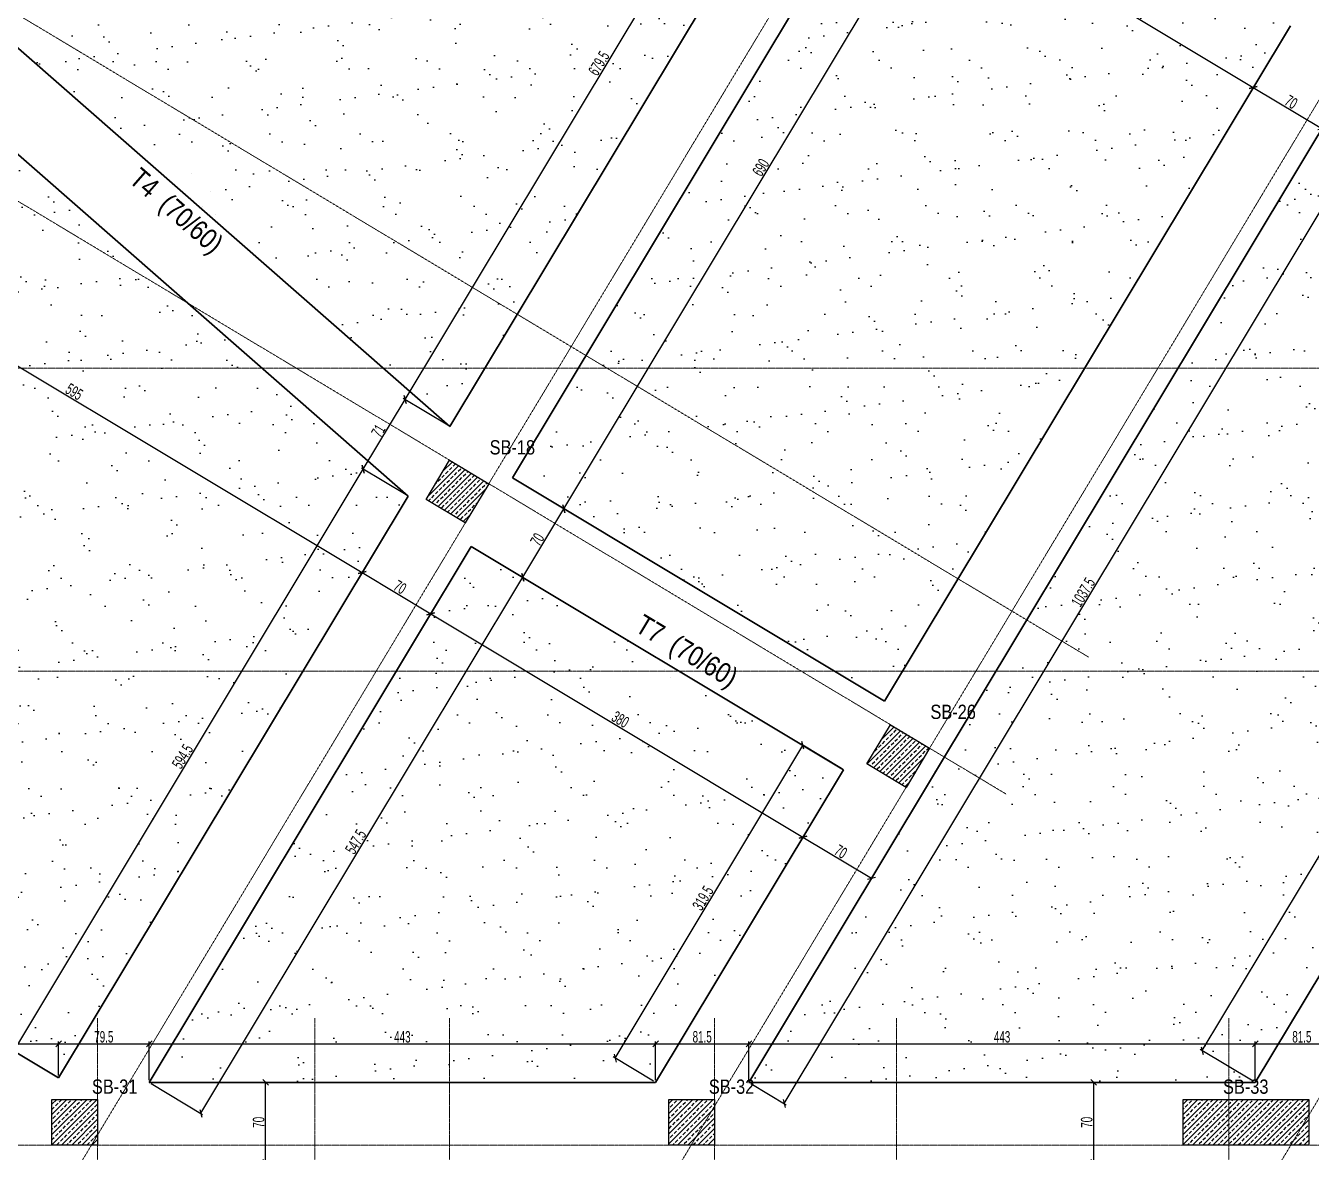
# Model space of a CAD drawing. Header units: millimetres. Extents: x -267 to 94375, y 6431 to 10838.
# Drawn here: x 4719 to 5844, y 7631 to 8617 of the extents above; entities that cross this region are included whole.
import ezdxf

# ---------------------------------------------------------------- set-up
doc = ezdxf.new("R2010")
doc.units = ezdxf.units.MM
doc.header["$LTSCALE"] = 0.0001
doc.linetypes.add('DASHED', pattern=[19.05, 12.7, -6.35])
for name, color, linetype, lineweight in [('AKS CIZGISI (BEYKENT)', 252, 'DASHED', 20), ('AKS OLCU (BEYKENT)', 200, 'Continuous', 20), ('KOLON (BEYKENT)', 3, 'Continuous', 30), ('KOLON ISMI (BEYKENT)', 91, 'Continuous', 20), ('OLCU (BEYKENT)', 14, 'Continuous', 20), ('TARAMA (BEYKENT)', 252, 'Continuous', 25), ('TEMEL (BEYKENT)', 2, 'Continuous', 35), ('TEMEL ISMI (BEYKENT)', 40, 'Continuous', 20)]:
    doc.layers.add(name, color=color, linetype=linetype, lineweight=lineweight)
doc.styles.add('DSMOLC-50', font='bahnschrift light condensed', dxfattribs={"width": 0.75, "height": 10})
doc.styles.add('YAZI (BEYKENT)', font='')
doc.styles.get('YAZI (BEYKENT)').set_extended_font_data('Bahnschrift Light Condensed')
doc.dimstyles.new('DSMOLC-50', dxfattribs={"dimtxt": 10, "dimasz": 5, "dimexe": 2, "dimexo": 2, "dimgap": 1, "dimtad": 1, "dimdec": 1, "dimrnd": 0.5, "dimzin": 12, "dimdsep": 46, "dimtxsty": 'DSMOLC-50', "dimblk": 'OBLIQUE', "dimblk1": 'OBLIQUE', "dimblk2": 'OBLIQUE', "dimcen": 0, "dimclrt": 7, "dimadec": 0, "dimazin": 0, "dimtfac": 1, "dimtdec": 4, "dimtix": 1, "dimtmove": 2, "dimatfit": 3, "dimfxl": 1, "dimtzin": 0, "dimarcsym": 0})
pattern_1 = [(45, (404.937, 6438.231), (-4.4194174, 4.4194174), []), (45, (409.3565, 6438.231), (-4.4194174, 4.4194174), [3.125, -1.5625])]
pattern_2 = [(37.5, (-1463.6, 5137.655), (-1.60003, 48.94132), [0, -38.608, 0, -43.18, 0, -41.275]), (7.5, (-1463.6, 5137.655), (44.95233, 71.6825), [0, -20.828, 0, -34.798, 0, -13.335]), (327.5, (-1494.84, 5137.655), (79.09924, 0.14372), [0, -12.7, 0, -45.72, 0, -59.69]), (317.5, (-1494.84, 5137.655), (76.35565, 22.29293), [0, -6.35, 0, -29.972, 0, -34.29])]

# ---------------------------------------------------------------- blocks, each defined once
blk = doc.blocks.new('_Oblique')
at = {"color": 0, "linetype": 'ByBlock', "lineweight": -2}
blk.add_line((-0.5, -0.5), (0.5, 0.5), dxfattribs=at)
blk = doc.blocks.new('*D52')
at = {"layer": 'AKS OLCU (BEYKENT)', "color": 0, "lineweight": -2, "transparency": 16777216}
for p, q in [((5372.4, 10028.4), (5374.4, 10031.8)), ((5373.4, 10030.1), (7991.3, 8458.3)), ((7990.3, 8456.6), (7992.4, 8460))]:
    blk.add_line(p, q, dxfattribs=at)
at = {"layer": 'DEFPOINTS', "color": 0, "lineweight": -3, "transparency": 16777216}
for p in [(5371.4, 10026.7), (7989.3, 8454.9), (7991.3, 8458.3)]:
    blk.add_point(p, dxfattribs=at)
at = {"layer": 'AKS OLCU (BEYKENT)', "color": 0, "lineweight": -2, "transparency": 16777216, "xscale": 5, "yscale": 5, "zscale": 5}
for p, rotation in [((5373.4, 10030.1), 149.0195588067909), ((7991.3, 8458.3), 329.0195588067908)]:
    blk.add_blockref('_Oblique', p, dxfattribs=dict(at, rotation=rotation))
at = {"layer": 'AKS OLCU (BEYKENT)', "color": 7, "transparency": 16777216, "insert": (6685.5, 9249.5), "char_height": 10, "attachment_point": 5, "rotation": 329.0196, "style": 'DSMOLC-50'}
blk.add_mtext('3053.5', dxfattribs=at)
blk = doc.blocks.new('*D96')
at = {"layer": 'AKS OLCU (BEYKENT)', "color": 0, "lineweight": -2, "transparency": 16777216}
for p, q in [((4033, 8083.9), (5162.8, 9965.7)), ((5164.5, 9964.7), (5161.1, 9966.7)), ((4034.7, 8082.8), (4031.3, 8084.9))]:
    blk.add_line(p, q, dxfattribs=at)
at = {"layer": 'DEFPOINTS', "color": 0, "lineweight": -3, "transparency": 16777216}
for p in [(5162.8, 9965.7), (5166.2, 9963.6), (4036.4, 8081.8)]:
    blk.add_point(p, dxfattribs=at)
at = {"layer": 'AKS OLCU (BEYKENT)', "color": 0, "lineweight": -2, "transparency": 16777216, "xscale": 5, "yscale": 5, "zscale": 5}
for p, rotation in [((5162.8, 9965.7), 59.02005445011145), ((4033, 8083.9), 239.0200544501114)]:
    blk.add_blockref('_Oblique', p, dxfattribs=dict(at, rotation=rotation))
at = {"layer": 'AKS OLCU (BEYKENT)', "color": 7, "transparency": 16777216, "insert": (4592.7, 9027.9), "char_height": 10, "attachment_point": 5, "rotation": 59.0201, "style": 'DSMOLC-50'}
blk.add_mtext('2195', dxfattribs=at)
blk = doc.blocks.new('*D149')
at = {"layer": 'DEFPOINTS', "color": 0, "lineweight": -3, "transparency": 16777216}
for p in [(4747.5, 7725.5), (4618, 7691.8), (4747.5, 7695.7)]:
    blk.add_point(p, dxfattribs=at)
at = {"layer": 'OLCU (BEYKENT)', "color": 0, "lineweight": -2, "transparency": 16777216}
for p, q in [((4618, 7693.8), (4618, 7727.5)), ((4618, 7725.5), (4747.5, 7725.5)), ((4747.5, 7697.7), (4747.5, 7727.5))]:
    blk.add_line(p, q, dxfattribs=at)
at = {"layer": 'OLCU (BEYKENT)', "color": 0, "lineweight": -2, "transparency": 16777216, "xscale": 5, "yscale": 5, "zscale": 5, "rotation": 180}
blk.add_blockref('_Oblique', (4618, 7725.5), dxfattribs=at)
at = {"layer": 'OLCU (BEYKENT)', "color": 0, "lineweight": -2, "transparency": 16777216, "xscale": 5, "yscale": 5, "zscale": 5}
blk.add_blockref('_Oblique', (4747.5, 7725.5), dxfattribs=at)
at = {"layer": 'OLCU (BEYKENT)', "color": 7, "transparency": 16777216, "insert": (4682.7, 7731.6), "char_height": 10, "attachment_point": 5, "style": 'DSMOLC-50'}
blk.add_mtext('129.5', dxfattribs=at)
blk = doc.blocks.new('*D150')
at = {"layer": 'DEFPOINTS', "color": 0, "lineweight": -3, "transparency": 16777216}
for p in [(4826.8, 7725.5), (4747.5, 7695.7), (4826.8, 7691.8)]:
    blk.add_point(p, dxfattribs=at)
at = {"layer": 'OLCU (BEYKENT)', "color": 0, "lineweight": -2, "transparency": 16777216}
for p, q in [((4747.5, 7697.7), (4747.5, 7727.5)), ((4747.5, 7725.5), (4826.8, 7725.5)), ((4826.8, 7693.8), (4826.8, 7727.5))]:
    blk.add_line(p, q, dxfattribs=at)
at = {"layer": 'OLCU (BEYKENT)', "color": 0, "lineweight": -2, "transparency": 16777216, "xscale": 5, "yscale": 5, "zscale": 5, "rotation": 180}
blk.add_blockref('_Oblique', (4747.5, 7725.5), dxfattribs=at)
at = {"layer": 'OLCU (BEYKENT)', "color": 0, "lineweight": -2, "transparency": 16777216, "xscale": 5, "yscale": 5, "zscale": 5}
blk.add_blockref('_Oblique', (4826.8, 7725.5), dxfattribs=at)
at = {"layer": 'OLCU (BEYKENT)', "color": 7, "transparency": 16777216, "insert": (4787.1, 7731.6), "char_height": 10, "attachment_point": 5, "style": 'DSMOLC-50'}
blk.add_mtext('79.5', dxfattribs=at)
blk = doc.blocks.new('*D151')
at = {"layer": 'DEFPOINTS', "color": 0, "lineweight": -3, "transparency": 16777216}
for p in [(5270, 7725.5), (4826.8, 7691.8), (5270, 7691.8)]:
    blk.add_point(p, dxfattribs=at)
at = {"layer": 'OLCU (BEYKENT)', "color": 0, "lineweight": -2, "transparency": 16777216}
for p, q in [((4826.8, 7693.8), (4826.8, 7727.5)), ((4826.8, 7725.5), (5270, 7725.5)), ((5270, 7693.8), (5270, 7727.5))]:
    blk.add_line(p, q, dxfattribs=at)
at = {"layer": 'OLCU (BEYKENT)', "color": 0, "lineweight": -2, "transparency": 16777216, "xscale": 5, "yscale": 5, "zscale": 5, "rotation": 180}
blk.add_blockref('_Oblique', (4826.8, 7725.5), dxfattribs=at)
at = {"layer": 'OLCU (BEYKENT)', "color": 0, "lineweight": -2, "transparency": 16777216, "xscale": 5, "yscale": 5, "zscale": 5}
blk.add_blockref('_Oblique', (5270, 7725.5), dxfattribs=at)
at = {"layer": 'OLCU (BEYKENT)', "color": 7, "transparency": 16777216, "insert": (5048.4, 7731.6), "char_height": 10, "attachment_point": 5, "style": 'DSMOLC-50'}
blk.add_mtext('443', dxfattribs=at)
blk = doc.blocks.new('*D152')
at = {"layer": 'DEFPOINTS', "color": 0, "lineweight": -3, "transparency": 16777216}
for p in [(5351.7, 7725.5), (5270, 7691.8), (5351.7, 7691.8)]:
    blk.add_point(p, dxfattribs=at)
at = {"layer": 'OLCU (BEYKENT)', "color": 0, "lineweight": -2, "transparency": 16777216}
for p, q in [((5270, 7693.8), (5270, 7727.5)), ((5270, 7725.5), (5351.7, 7725.5)), ((5351.7, 7693.8), (5351.7, 7727.5))]:
    blk.add_line(p, q, dxfattribs=at)
at = {"layer": 'OLCU (BEYKENT)', "color": 0, "lineweight": -2, "transparency": 16777216, "xscale": 5, "yscale": 5, "zscale": 5, "rotation": 180}
blk.add_blockref('_Oblique', (5270, 7725.5), dxfattribs=at)
at = {"layer": 'OLCU (BEYKENT)', "color": 0, "lineweight": -2, "transparency": 16777216, "xscale": 5, "yscale": 5, "zscale": 5}
blk.add_blockref('_Oblique', (5351.7, 7725.5), dxfattribs=at)
at = {"layer": 'OLCU (BEYKENT)', "color": 7, "transparency": 16777216, "insert": (5310.8, 7731.6), "char_height": 10, "attachment_point": 5, "style": 'DSMOLC-50'}
blk.add_mtext('81.5', dxfattribs=at)
blk = doc.blocks.new('*D153')
at = {"layer": 'DEFPOINTS', "color": 0, "lineweight": -3, "transparency": 16777216}
for p in [(5794.9, 7725.5), (5351.7, 7691.8), (5794.9, 7691.8)]:
    blk.add_point(p, dxfattribs=at)
at = {"layer": 'OLCU (BEYKENT)', "color": 0, "lineweight": -2, "transparency": 16777216}
for p, q in [((5351.7, 7693.8), (5351.7, 7727.5)), ((5351.7, 7725.5), (5794.9, 7725.5)), ((5794.9, 7693.8), (5794.9, 7727.5))]:
    blk.add_line(p, q, dxfattribs=at)
at = {"layer": 'OLCU (BEYKENT)', "color": 0, "lineweight": -2, "transparency": 16777216, "xscale": 5, "yscale": 5, "zscale": 5, "rotation": 180}
blk.add_blockref('_Oblique', (5351.7, 7725.5), dxfattribs=at)
at = {"layer": 'OLCU (BEYKENT)', "color": 0, "lineweight": -2, "transparency": 16777216, "xscale": 5, "yscale": 5, "zscale": 5}
blk.add_blockref('_Oblique', (5794.9, 7725.5), dxfattribs=at)
at = {"layer": 'OLCU (BEYKENT)', "color": 7, "transparency": 16777216, "insert": (5573.3, 7731.6), "char_height": 10, "attachment_point": 5, "style": 'DSMOLC-50'}
blk.add_mtext('443', dxfattribs=at)
blk = doc.blocks.new('*D154')
at = {"layer": 'DEFPOINTS', "color": 0, "lineweight": -3, "transparency": 16777216}
for p in [(5876.5, 7725.5), (5794.9, 7691.8), (5876.5, 7691.8)]:
    blk.add_point(p, dxfattribs=at)
at = {"layer": 'OLCU (BEYKENT)', "color": 0, "lineweight": -2, "transparency": 16777216}
for p, q in [((5794.9, 7693.8), (5794.9, 7727.5)), ((5794.9, 7725.5), (5876.5, 7725.5)), ((5876.5, 7693.8), (5876.5, 7727.5))]:
    blk.add_line(p, q, dxfattribs=at)
at = {"layer": 'OLCU (BEYKENT)', "color": 0, "lineweight": -2, "transparency": 16777216, "xscale": 5, "yscale": 5, "zscale": 5, "rotation": 180}
blk.add_blockref('_Oblique', (5794.9, 7725.5), dxfattribs=at)
at = {"layer": 'OLCU (BEYKENT)', "color": 0, "lineweight": -2, "transparency": 16777216, "xscale": 5, "yscale": 5, "zscale": 5}
blk.add_blockref('_Oblique', (5876.5, 7725.5), dxfattribs=at)
at = {"layer": 'OLCU (BEYKENT)', "color": 7, "transparency": 16777216, "insert": (5835.7, 7731.6), "char_height": 10, "attachment_point": 5, "style": 'DSMOLC-50'}
blk.add_mtext('81.5', dxfattribs=at)
blk = doc.blocks.new('*D187')
at = {"layer": 'DEFPOINTS', "color": 0, "lineweight": -3, "transparency": 16777216}
for p in [(5143.5, 8140.3), (5153.8, 8134.1), (4826.8, 7691.8)]:
    blk.add_point(p, dxfattribs=at)
at = {"layer": 'OLCU (BEYKENT)', "color": 0, "lineweight": -2, "transparency": 16777216}
for p, q in [((5145.2, 8139.2), (5155.5, 8133.1)), ((4871.9, 7664.7), (5153.8, 8134.1)), ((4828.5, 7690.7), (4873.6, 7663.6))]:
    blk.add_line(p, q, dxfattribs=at)
at = {"layer": 'OLCU (BEYKENT)', "color": 0, "lineweight": -2, "transparency": 16777216, "xscale": 5, "yscale": 5, "zscale": 5}
for p, rotation in [((5153.8, 8134.1), 59.01958326811113), ((4871.9, 7664.7), 239.0195832681111)]:
    blk.add_blockref('_Oblique', p, dxfattribs=dict(at, rotation=rotation))
at = {"layer": 'OLCU (BEYKENT)', "color": 7, "transparency": 16777216, "insert": (5007.6, 7902.5), "char_height": 10, "attachment_point": 5, "rotation": 59.0196, "style": 'DSMOLC-50'}
blk.add_mtext('547.5', dxfattribs=at)
blk = doc.blocks.new('*D188')
at = {"layer": 'DEFPOINTS', "color": 0, "lineweight": -3, "transparency": 16777216}
for p in [(5179.5, 8200.3), (5189.8, 8194.1), (5143.5, 8140.3)]:
    blk.add_point(p, dxfattribs=at)
at = {"layer": 'OLCU (BEYKENT)', "color": 0, "lineweight": -2, "transparency": 16777216}
for p, q in [((5153.8, 8134.1), (5189.8, 8194.1)), ((5181.2, 8199.3), (5191.5, 8193.1)), ((5145.2, 8139.2), (5155.5, 8133.1))]:
    blk.add_line(p, q, dxfattribs=at)
at = {"layer": 'OLCU (BEYKENT)', "color": 0, "lineweight": -2, "transparency": 16777216, "xscale": 5, "yscale": 5, "zscale": 5}
for p, rotation in [((5189.8, 8194.1), 59.01958326811113), ((5153.8, 8134.1), 239.0195832681111)]:
    blk.add_blockref('_Oblique', p, dxfattribs=dict(at, rotation=rotation))
at = {"layer": 'OLCU (BEYKENT)', "color": 7, "transparency": 16777216, "insert": (5166.5, 8167.2), "char_height": 10, "attachment_point": 5, "rotation": 59.0196, "style": 'DSMOLC-50'}
blk.add_mtext('70', dxfattribs=at)
blk = doc.blocks.new('*D189')
at = {"layer": 'DEFPOINTS', "color": 0, "lineweight": -3, "transparency": 16777216}
for p in [(5534.7, 8791.9), (5545, 8785.7), (5179.5, 8200.3)]:
    blk.add_point(p, dxfattribs=at)
at = {"layer": 'OLCU (BEYKENT)', "color": 0, "lineweight": -2, "transparency": 16777216}
for p, q in [((5536.4, 8790.8), (5546.7, 8784.6)), ((5189.8, 8194.1), (5545, 8785.7)), ((5181.2, 8199.3), (5191.5, 8193.1))]:
    blk.add_line(p, q, dxfattribs=at)
at = {"layer": 'OLCU (BEYKENT)', "color": 0, "lineweight": -2, "transparency": 16777216, "xscale": 5, "yscale": 5, "zscale": 5}
for p, rotation in [((5545, 8785.7), 59.01958326811113), ((5189.8, 8194.1), 239.0195832681111)]:
    blk.add_blockref('_Oblique', p, dxfattribs=dict(at, rotation=rotation))
at = {"layer": 'OLCU (BEYKENT)', "color": 7, "transparency": 16777216, "insert": (5362.1, 8493), "char_height": 10, "attachment_point": 5, "rotation": 59.0196, "style": 'DSMOLC-50'}
blk.add_mtext('690', dxfattribs=at)
blk = doc.blocks.new('*D194')
at = {"layer": 'DEFPOINTS', "color": 0, "lineweight": -3, "transparency": 16777216}
for p in [(5014.2, 8228.8), (5053.4, 8205.3), (4698, 7725.4)]:
    blk.add_point(p, dxfattribs=at)
at = {"layer": 'OLCU (BEYKENT)', "color": 0, "lineweight": -2, "transparency": 16777216}
for p, q in [((4708.2, 7719.2), (5014.2, 8228.8)), ((5051.7, 8206.3), (5012.5, 8229.8)), ((4699.7, 7724.4), (4710, 7718.2))]:
    blk.add_line(p, q, dxfattribs=at)
at = {"layer": 'OLCU (BEYKENT)', "color": 0, "lineweight": -2, "transparency": 16777216, "xscale": 5, "yscale": 5, "zscale": 5}
for p, rotation in [((5014.2, 8228.8), 59.0200544501155), ((4708.2, 7719.2), 239.0200544501155)]:
    blk.add_blockref('_Oblique', p, dxfattribs=dict(at, rotation=rotation))
at = {"layer": 'OLCU (BEYKENT)', "color": 7, "transparency": 16777216, "insert": (4856, 7977.2), "char_height": 10, "attachment_point": 5, "rotation": 59.0201, "style": 'DSMOLC-50'}
blk.add_mtext('594.5', dxfattribs=at)
blk = doc.blocks.new('*D195')
at = {"layer": 'DEFPOINTS', "color": 0, "lineweight": -3, "transparency": 16777216}
for p in [(5050.8, 8289.8), (5090, 8266.2), (5053.4, 8205.3)]:
    blk.add_point(p, dxfattribs=at)
at = {"layer": 'OLCU (BEYKENT)', "color": 0, "lineweight": -2, "transparency": 16777216}
for p, q in [((5014.2, 8228.8), (5050.8, 8289.8)), ((5088.3, 8267.3), (5049.1, 8290.8)), ((5051.7, 8206.3), (5012.5, 8229.8))]:
    blk.add_line(p, q, dxfattribs=at)
at = {"layer": 'OLCU (BEYKENT)', "color": 0, "lineweight": -2, "transparency": 16777216, "xscale": 5, "yscale": 5, "zscale": 5}
for p, rotation in [((5050.8, 8289.8), 59.0200544501155), ((5014.2, 8228.8), 239.0200544501155)]:
    blk.add_blockref('_Oblique', p, dxfattribs=dict(at, rotation=rotation))
at = {"layer": 'OLCU (BEYKENT)', "color": 7, "transparency": 16777216, "insert": (5027.3, 8262.4), "char_height": 10, "attachment_point": 5, "rotation": 59.0201, "style": 'DSMOLC-50'}
blk.add_mtext('71', dxfattribs=at)
blk = doc.blocks.new('*D196')
at = {"layer": 'DEFPOINTS', "color": 0, "lineweight": -3, "transparency": 16777216}
for p in [(5390.3, 8878.5), (5400.6, 8872.4), (5090, 8266.2)]:
    blk.add_point(p, dxfattribs=at)
at = {"layer": 'OLCU (BEYKENT)', "color": 0, "lineweight": -2, "transparency": 16777216}
for p, q in [((5050.8, 8289.8), (5400.6, 8872.4)), ((5392, 8877.5), (5402.3, 8871.3)), ((5088.3, 8267.3), (5049.1, 8290.8))]:
    blk.add_line(p, q, dxfattribs=at)
at = {"layer": 'OLCU (BEYKENT)', "color": 0, "lineweight": -2, "transparency": 16777216, "xscale": 5, "yscale": 5, "zscale": 5}
for p, rotation in [((5400.6, 8872.4), 59.0200544501155), ((5050.8, 8289.8), 239.0200544501155)]:
    blk.add_blockref('_Oblique', p, dxfattribs=dict(at, rotation=rotation))
at = {"layer": 'OLCU (BEYKENT)', "color": 7, "transparency": 16777216, "insert": (5220.4, 8584.2), "char_height": 10, "attachment_point": 5, "rotation": 59.0201, "style": 'DSMOLC-50'}
blk.add_mtext('679.5', dxfattribs=at)
blk = doc.blocks.new('*D199')
at = {"layer": 'DEFPOINTS', "color": 0, "lineweight": -3, "transparency": 16777216}
for p in [(5906.3, 8568.8), (5916.6, 8562.6), (5351.7, 7691.8)]:
    blk.add_point(p, dxfattribs=at)
at = {"layer": 'OLCU (BEYKENT)', "color": 0, "lineweight": -2, "transparency": 16777216}
for p, q in [((5908, 8567.7), (5918.3, 8561.5)), ((5382.6, 7673.2), (5916.6, 8562.6)), ((5353.4, 7690.7), (5384.3, 7672.2))]:
    blk.add_line(p, q, dxfattribs=at)
at = {"layer": 'OLCU (BEYKENT)', "color": 0, "lineweight": -2, "transparency": 16777216, "xscale": 5, "yscale": 5, "zscale": 5}
for p, rotation in [((5916.6, 8562.6), 59.01958326811113), ((5382.6, 7673.2), 239.0195832681111)]:
    blk.add_blockref('_Oblique', p, dxfattribs=dict(at, rotation=rotation))
at = {"layer": 'OLCU (BEYKENT)', "color": 7, "transparency": 16777216, "insert": (5644.3, 8121), "char_height": 10, "attachment_point": 5, "rotation": 59.0196, "style": 'DSMOLC-50'}
blk.add_mtext('1037.5', dxfattribs=at)
blk = doc.blocks.new('*D203')
at = {"layer": 'DEFPOINTS', "color": 0, "lineweight": -3, "transparency": 16777216}
for p in [(6154.7, 8419.6), (6165, 8413.4), (5794.9, 7691.8)]:
    blk.add_point(p, dxfattribs=at)
at = {"layer": 'OLCU (BEYKENT)', "color": 0, "lineweight": -2, "transparency": 16777216}
for p, q in [((6156.5, 8418.5), (6166.8, 8412.4)), ((5748.5, 7719.6), (6165, 8413.4)), ((5793.2, 7692.8), (5746.8, 7720.6))]:
    blk.add_line(p, q, dxfattribs=at)
at = {"layer": 'OLCU (BEYKENT)', "color": 0, "lineweight": -2, "transparency": 16777216, "xscale": 5, "yscale": 5, "zscale": 5}
for p, rotation in [((6165, 8413.4), 59.0200544501155), ((5748.5, 7719.6), 239.0200544501155)]:
    blk.add_blockref('_Oblique', p, dxfattribs=dict(at, rotation=rotation))
at = {"layer": 'OLCU (BEYKENT)', "color": 7, "transparency": 16777216, "insert": (5951.5, 8069.6), "char_height": 10, "attachment_point": 5, "rotation": 59.0201, "style": 'DSMOLC-50'}
blk.add_mtext('809', dxfattribs=at)
blk = doc.blocks.new('*D231')
at = {"layer": 'DEFPOINTS', "color": 0, "lineweight": -3, "transparency": 16777216}
for p in [(5641.5, 7691.8), (5653.5, 7691.8), (5641.5, 7621.8)]:
    blk.add_point(p, dxfattribs=at)
at = {"layer": 'OLCU (BEYKENT)', "color": 0, "lineweight": -2, "transparency": 16777216}
for p, q in [((5643.5, 7691.8), (5655.5, 7691.8)), ((5653.5, 7621.8), (5653.5, 7691.8)), ((5643.5, 7621.8), (5655.5, 7621.8))]:
    blk.add_line(p, q, dxfattribs=at)
at = {"layer": 'OLCU (BEYKENT)', "color": 0, "lineweight": -2, "transparency": 16777216, "xscale": 5, "yscale": 5, "zscale": 5}
for p, rotation in [((5653.5, 7691.8), 90), ((5653.5, 7621.8), 270)]:
    blk.add_blockref('_Oblique', p, dxfattribs=dict(at, rotation=rotation))
at = {"layer": 'OLCU (BEYKENT)', "color": 7, "transparency": 16777216, "insert": (5647.4, 7656.8), "char_height": 10, "attachment_point": 5, "rotation": 90, "style": 'DSMOLC-50'}
blk.add_mtext('70', dxfattribs=at)
blk = doc.blocks.new('*D234')
at = {"layer": 'DEFPOINTS', "color": 0, "lineweight": -3, "transparency": 16777216}
for p in [(4916.7, 7691.8), (4928.7, 7691.8), (4916.7, 7621.8)]:
    blk.add_point(p, dxfattribs=at)
at = {"layer": 'OLCU (BEYKENT)', "color": 0, "lineweight": -2, "transparency": 16777216}
for p, q in [((4918.7, 7691.8), (4930.7, 7691.8)), ((4928.7, 7621.8), (4928.7, 7691.8)), ((4918.7, 7621.8), (4930.7, 7621.8))]:
    blk.add_line(p, q, dxfattribs=at)
at = {"layer": 'OLCU (BEYKENT)', "color": 0, "lineweight": -2, "transparency": 16777216, "xscale": 5, "yscale": 5, "zscale": 5}
for p, rotation in [((4928.7, 7691.8), 90), ((4928.7, 7621.8), 270)]:
    blk.add_blockref('_Oblique', p, dxfattribs=dict(at, rotation=rotation))
at = {"layer": 'OLCU (BEYKENT)', "color": 7, "transparency": 16777216, "insert": (4922.6, 7656.8), "char_height": 10, "attachment_point": 5, "rotation": 90, "style": 'DSMOLC-50'}
blk.add_mtext('70', dxfattribs=at)
blk = doc.blocks.new('*D266')
at = {"layer": 'DEFPOINTS', "color": 0, "lineweight": -3, "transparency": 16777216}
for p in [(5473.5, 8769), (5793.1, 8563.1), (5799.3, 8573.4)]:
    blk.add_point(p, dxfattribs=at)
at = {"layer": 'OLCU (BEYKENT)', "color": 0, "lineweight": -2, "transparency": 16777216}
for p, q in [((5472.5, 8767.3), (5466.3, 8757)), ((5467.4, 8758.7), (5793.1, 8563.1)), ((5798.3, 8571.7), (5792.1, 8561.4))]:
    blk.add_line(p, q, dxfattribs=at)
at = {"layer": 'OLCU (BEYKENT)', "color": 0, "lineweight": -2, "transparency": 16777216, "xscale": 5, "yscale": 5, "zscale": 5}
for p, rotation in [((5467.4, 8758.7), 149.0188192588632), ((5793.1, 8563.1), 329.0188192588632)]:
    blk.add_blockref('_Oblique', p, dxfattribs=dict(at, rotation=rotation))
at = {"layer": 'OLCU (BEYKENT)', "color": 7, "transparency": 16777216, "insert": (5633.4, 8666.1), "char_height": 10, "attachment_point": 5, "rotation": 329.0188, "style": 'DSMOLC-50'}
blk.add_mtext('380', dxfattribs=at)
blk = doc.blocks.new('*D267')
at = {"layer": 'DEFPOINTS', "color": 0, "lineweight": -3, "transparency": 16777216}
for p in [(5799.3, 8573.4), (5859.3, 8537.4), (5853.2, 8527.1)]:
    blk.add_point(p, dxfattribs=at)
at = {"layer": 'OLCU (BEYKENT)', "color": 0, "lineweight": -2, "transparency": 16777216}
for p, q in [((5798.3, 8571.7), (5792.1, 8561.4)), ((5793.1, 8563.1), (5853.2, 8527.1)), ((5858.3, 8535.6), (5852.1, 8525.3))]:
    blk.add_line(p, q, dxfattribs=at)
at = {"layer": 'OLCU (BEYKENT)', "color": 0, "lineweight": -2, "transparency": 16777216, "xscale": 5, "yscale": 5, "zscale": 5}
for p, rotation in [((5793.1, 8563.1), 149.0188192588632), ((5853.2, 8527.1), 329.0188192588632)]:
    blk.add_blockref('_Oblique', p, dxfattribs=dict(at, rotation=rotation))
at = {"layer": 'OLCU (BEYKENT)', "color": 7, "transparency": 16777216, "insert": (5826.3, 8550.3), "char_height": 10, "attachment_point": 5, "rotation": 329.0188, "style": 'DSMOLC-50'}
blk.add_mtext('70', dxfattribs=at)
blk = doc.blocks.new('*D272')
at = {"layer": 'DEFPOINTS', "color": 0, "lineweight": -3, "transparency": 16777216}
for p in [(4509.1, 8454.8), (5019.3, 8148.5), (5013.2, 8138.2)]:
    blk.add_point(p, dxfattribs=at)
at = {"layer": 'OLCU (BEYKENT)', "color": 0, "lineweight": -2, "transparency": 16777216}
for p, q in [((4508.1, 8453.1), (4501.9, 8442.8)), ((4502.9, 8444.5), (5013.2, 8138.2)), ((5018.3, 8146.8), (5012.1, 8136.5))]:
    blk.add_line(p, q, dxfattribs=at)
at = {"layer": 'OLCU (BEYKENT)', "color": 0, "lineweight": -2, "transparency": 16777216, "xscale": 5, "yscale": 5, "zscale": 5}
for p, rotation in [((4502.9, 8444.5), 149.0196979856261), ((5013.2, 8138.2), 329.0196979856261)]:
    blk.add_blockref('_Oblique', p, dxfattribs=dict(at, rotation=rotation))
at = {"layer": 'OLCU (BEYKENT)', "color": 7, "transparency": 16777216, "insert": (4761.2, 8296.6), "char_height": 10, "attachment_point": 5, "rotation": 329.0197, "style": 'DSMOLC-50'}
blk.add_mtext('595', dxfattribs=at)
blk = doc.blocks.new('*D273')
at = {"layer": 'DEFPOINTS', "color": 0, "lineweight": -3, "transparency": 16777216}
for p in [(5019.3, 8148.5), (5073.2, 8102.2), (5079.3, 8112.4)]:
    blk.add_point(p, dxfattribs=at)
at = {"layer": 'OLCU (BEYKENT)', "color": 0, "lineweight": -2, "transparency": 16777216}
for p, q in [((5018.3, 8146.8), (5012.1, 8136.5)), ((5013.2, 8138.2), (5073.2, 8102.2)), ((5078.3, 8110.7), (5072.1, 8100.4))]:
    blk.add_line(p, q, dxfattribs=at)
at = {"layer": 'OLCU (BEYKENT)', "color": 0, "lineweight": -2, "transparency": 16777216, "xscale": 5, "yscale": 5, "zscale": 5}
for p, rotation in [((5013.2, 8138.2), 149.0196979856261), ((5073.2, 8102.2), 329.0196979856261)]:
    blk.add_blockref('_Oblique', p, dxfattribs=dict(at, rotation=rotation))
at = {"layer": 'OLCU (BEYKENT)', "color": 7, "transparency": 16777216, "insert": (5046.3, 8125.4), "char_height": 10, "attachment_point": 5, "rotation": 329.0197, "style": 'DSMOLC-50'}
blk.add_mtext('70', dxfattribs=at)
blk = doc.blocks.new('*D274')
at = {"layer": 'DEFPOINTS', "color": 0, "lineweight": -3, "transparency": 16777216}
for p in [(5079.3, 8112.4), (5405.1, 7916.8), (5399, 7906.6)]:
    blk.add_point(p, dxfattribs=at)
at = {"layer": 'OLCU (BEYKENT)', "color": 0, "lineweight": -2, "transparency": 16777216}
for p, q in [((5078.3, 8110.7), (5072.1, 8100.4)), ((5073.2, 8102.2), (5399, 7906.6)), ((5404.1, 7915.1), (5397.9, 7904.8))]:
    blk.add_line(p, q, dxfattribs=at)
at = {"layer": 'OLCU (BEYKENT)', "color": 0, "lineweight": -2, "transparency": 16777216, "xscale": 5, "yscale": 5, "zscale": 5}
for p, rotation in [((5073.2, 8102.2), 149.0196979856261), ((5399, 7906.6), 329.0196979856261)]:
    blk.add_blockref('_Oblique', p, dxfattribs=dict(at, rotation=rotation))
at = {"layer": 'OLCU (BEYKENT)', "color": 7, "transparency": 16777216, "insert": (5239.2, 8009.6), "char_height": 10, "attachment_point": 5, "rotation": 329.0197, "style": 'DSMOLC-50'}
blk.add_mtext('380', dxfattribs=at)
blk = doc.blocks.new('*D275')
at = {"layer": 'DEFPOINTS', "color": 0, "lineweight": -3, "transparency": 16777216}
for p in [(5405.1, 7916.8), (5465.1, 7880.8), (5459, 7870.5)]:
    blk.add_point(p, dxfattribs=at)
at = {"layer": 'OLCU (BEYKENT)', "color": 0, "lineweight": -2, "transparency": 16777216}
for p, q in [((5404.1, 7915.1), (5397.9, 7904.8)), ((5399, 7906.6), (5459, 7870.5)), ((5464.1, 7879.1), (5457.9, 7868.8))]:
    blk.add_line(p, q, dxfattribs=at)
at = {"layer": 'OLCU (BEYKENT)', "color": 0, "lineweight": -2, "transparency": 16777216, "xscale": 5, "yscale": 5, "zscale": 5}
for p, rotation in [((5399, 7906.6), 149.0196979856261), ((5459, 7870.5), 329.0196979856261)]:
    blk.add_blockref('_Oblique', p, dxfattribs=dict(at, rotation=rotation))
at = {"layer": 'OLCU (BEYKENT)', "color": 7, "transparency": 16777216, "insert": (5432.1, 7893.8), "char_height": 10, "attachment_point": 5, "rotation": 329.0197, "style": 'DSMOLC-50'}
blk.add_mtext('70', dxfattribs=at)
blk = doc.blocks.new('*D310')
at = {"layer": 'DEFPOINTS', "color": 0, "lineweight": -3, "transparency": 16777216}
for p in [(5399, 7986.9), (5434.4, 7965.6), (5270, 7691.8)]:
    blk.add_point(p, dxfattribs=at)
at = {"layer": 'OLCU (BEYKENT)', "color": 0, "lineweight": -2, "transparency": 16777216}
for p, q in [((5234.6, 7713), (5399, 7986.9)), ((5432.7, 7966.6), (5397.3, 7987.9)), ((5268.3, 7692.8), (5232.9, 7714.1))]:
    blk.add_line(p, q, dxfattribs=at)
at = {"layer": 'OLCU (BEYKENT)', "color": 0, "lineweight": -2, "transparency": 16777216, "xscale": 5, "yscale": 5, "zscale": 5}
for p, rotation in [((5399, 7986.9), 59.0196208223342), ((5234.6, 7713), 239.0196208223342)]:
    blk.add_blockref('_Oblique', p, dxfattribs=dict(at, rotation=rotation))
at = {"layer": 'OLCU (BEYKENT)', "color": 7, "lineweight": -3, "transparency": 16777216, "insert": (5311.5, 7853.1), "char_height": 10, "attachment_point": 5, "rotation": 59.0196, "style": 'DSMOLC-50'}
blk.add_mtext('319.5', dxfattribs=at)

msp = doc.modelspace()

# ---------------------------------------------------------------- hatches: boundary and pattern name
at = {"layer": 'TARAMA (BEYKENT)', "lineweight": -3}
h = msp.add_hatch(dxfattribs=at)
h.set_pattern_fill('AR-SAND', color=256, style=0)
h.set_pattern_definition(pattern_2)
h.paths.add_polyline_path([(5439.81, 8848.81), (4929.6, 9155.13), (4635.14, 8664.69), (5090.03, 8266.24)])
h = msp.add_hatch(dxfattribs=at)
h.set_pattern_fill('AR-SAND', color=256, style=0)
h.set_pattern_definition(pattern_2)
h.paths.add_polyline_path([(5825.61, 8617.17), (5499.82, 8812.78), (5144.65, 8221.21), (5470.44, 8025.61)])
h = msp.add_hatch(dxfattribs=at)
h.set_pattern_fill('AR-SAND', color=256, style=0)
h.set_pattern_definition(pattern_2)
h.paths.add_polyline_path([(5053.42, 8205.26), (4598.52, 8603.7), (4237.27, 8002.01), (4747.47, 7695.68)])
h = msp.add_hatch(dxfattribs=at)
h.set_pattern_fill('AR-SAND', color=256, style=0)
h.set_pattern_definition(pattern_2)
h.paths.add_polyline_path([(6211.41, 8385.54), (5885.62, 8581.14), (5351.65, 7691.77), (5794.88, 7691.77)])
at = {"layer": 'TARAMA (BEYKENT)'}
h = msp.add_hatch(dxfattribs=at)
h.set_pattern_fill('ANSI33', color=256, style=0, pattern_type=0)
h.set_pattern_definition(pattern_1)
h.paths.add_polyline_path([(5089.77, 8236.66), (5124.06, 8216.07), (5103.47, 8181.78), (5069.18, 8202.37)], flags=0)
at = {"layer": 'TARAMA (BEYKENT)', "lineweight": -3}
h = msp.add_hatch(dxfattribs=at)
h.set_pattern_fill('AR-SAND', color=256, style=0)
h.set_pattern_definition(pattern_2)
h.paths.add_polyline_path([(5434.4, 7965.59), (5108.61, 8161.2), (4826.77, 7691.77), (5270, 7691.77)])
at = {"layer": 'TARAMA (BEYKENT)'}
h = msp.add_hatch(dxfattribs=at)
h.set_pattern_fill('ANSI33', color=256, style=0, pattern_type=0)
h.set_pattern_definition(pattern_1)
h.paths.add_polyline_path([(5475.58, 8005.03), (5509.87, 7984.44), (5489.28, 7950.14), (5454.99, 7970.73)], flags=0)
h = msp.add_hatch(dxfattribs=at)
h.set_pattern_fill('ANSI33', color=256, style=0, pattern_type=0)
h.set_pattern_definition(pattern_1)
h.paths.add_polyline_path([(4741.69, 7676.78), (4781.69, 7676.78), (4781.69, 7636.78), (4741.69, 7636.78)], flags=0)
h = msp.add_hatch(dxfattribs=at)
h.set_pattern_fill('ANSI33', color=256, style=0, pattern_type=0)
h.set_pattern_definition(pattern_1)
h.paths.add_polyline_path([(5281.64, 7676.77), (5321.64, 7676.77), (5321.64, 7636.77), (5281.64, 7636.77)], flags=0)
h = msp.add_hatch(dxfattribs=at)
h.set_pattern_fill('ANSI33', color=256, style=0, pattern_type=0)
h.set_pattern_definition(pattern_1)
h.paths.add_polyline_path([(5731.67, 7676.77), (5841.67, 7676.77), (5841.67, 7636.77), (5731.67, 7636.77)], flags=0)

# ---------------------------------------------------------------- linework, layer by layer
at = {"layer": 'AKS CIZGISI (BEYKENT)'}
for p, q in [((6009.43, 9690.7), (4687.32, 7488.64)), ((6395.23, 9459.07), (5247.42, 7547.3)), ((6781.03, 9227.43), (5742.32, 7497.39)), ((4407.37, 8809.64), (5649.04, 8064.18)), ((4335.3, 8689.61), (5576.97, 7944.15)), ((4298.64, 8317.3), (8121.66, 8317.3)), ((2238.65, 8051.77), (8121.66, 8051.77)), ((4781.67, 6731.77), (4781.67, 7748.07)), ((4971.67, 6731.77), (4971.67, 7748.07)), ((5089.77, 6731.77), (5089.77, 7748.07)), ((5321.67, 6731.77), (5321.67, 7748.07)), ((5480.97, 6731.77), (5480.97, 7748.07)), ((5771.67, 6731.77), (5771.67, 7748.07)), ((1736.01, 7636.77), (8121.66, 7636.77))]:
    msp.add_line(p, q, dxfattribs=at)
at = {"layer": 'KOLON (BEYKENT)'}
for points in [[(5089.77, 8236.66), (5124.06, 8216.07), (5103.47, 8181.78), (5069.18, 8202.37)], [(5475.58, 8005.03), (5509.87, 7984.44), (5489.28, 7950.14), (5454.99, 7970.73)], [(4741.69, 7676.78), (4781.69, 7676.78), (4781.69, 7636.78), (4741.69, 7636.78)], [(5281.64, 7676.77), (5321.64, 7676.77), (5321.64, 7636.77), (5281.64, 7636.77)], [(5731.67, 7676.77), (5841.67, 7676.77), (5841.67, 7636.77), (5731.67, 7636.77)]]:
    msp.add_lwpolyline(points, close=True, dxfattribs=at)
at = {"layer": 'TEMEL (BEYKENT)'}
for p, q in [((5439.81, 8848.81), (5090.03, 8266.24)), ((5499.82, 8812.78), (5144.65, 8221.21)), ((4635.14, 8664.69), (5090.03, 8266.24)), ((5825.61, 8617.17), (5470.44, 8025.61)), ((4598.52, 8603.7), (5053.42, 8205.26)), ((5885.62, 8581.14), (5351.65, 7691.77)), ((6211.41, 8385.54), (5794.88, 7691.77)), ((5144.65, 8221.21), (5470.44, 8025.61)), ((5053.42, 8205.26), (4747.47, 7695.68)), ((5108.61, 8161.2), (4826.77, 7691.77)), ((5108.61, 8161.2), (5434.4, 7965.59)), ((4237.27, 8002.01), (4747.47, 7695.68)), ((5434.4, 7965.59), (5270, 7691.77)), ((4826.77, 7691.77), (5270, 7691.77)), ((5351.65, 7691.77), (5794.88, 7691.77))]:
    msp.add_line(p, q, dxfattribs=at)

# ---------------------------------------------------------------- texts
at = {"layer": 'KOLON ISMI (BEYKENT)', "style": 'YAZI (BEYKENT)'}
for s, p in [('SB-18', (5124.77, 8241.66)), ('SB-26', (5510.57, 8010.03)), ('SB-31', (4776.69, 7681.78)), ('SB-32', (5316.64, 7681.77)), ('SB-33', (5766.67, 7681.77))]:
    msp.add_text(s, height=12.5, dxfattribs=at).set_placement(p)
at = {"layer": 'TEMEL ISMI (BEYKENT)', "style": 'YAZI (BEYKENT)'}
for s, rotation, p in [('T4  (70/60)', 318.78476, (4808.1, 8480.86)), ('T7  (70/60)', 329.01956, (5250.95, 8087.42))]:
    msp.add_text(s, height=17.5, rotation=rotation, dxfattribs=at).set_placement(p)

# ---------------------------------------------------------------- dimensions: what is measured, and where the dimension line sits
at = {"layer": 'AKS OLCU (BEYKENT)'}
for base, p1, p2, angle, picture, middle in [((7991.34, 8458.33), (5371.35, 10026.69), (7989.28, 8454.9), 329.01956, '*D52', (6685.51, 9249.46)), ((5162.81, 9965.7), (4036.41, 8081.81), (5166.24, 9963.64), 59.02005, '*D96', (4592.66, 9027.92))]:
    dim = msp.add_linear_dim(base=base, p1=p1, p2=p2, angle=angle, dimstyle='DSMOLC-50', dxfattribs=at)
    dim.commit()
    dim.dimension.update_dxf_attribs({"geometry": picture, "text_midpoint": middle})
at = {"layer": 'OLCU (BEYKENT)'}
for base, p1, p2, angle, picture, middle in [((5400.56, 8872.37), (5090.03, 8266.24), (5390.28, 8878.55), 59.02005, '*D196', (5220.45, 8584.23)), ((5544.96, 8785.68), (5179.5, 8200.29), (5534.67, 8791.85), 59.01958, '*D189', (5362.14, 8493.03)), ((5793.14, 8563.1), (5473.53, 8768.99), (5799.32, 8573.39), 329.01882, '*D266', (5633.39, 8666.13)), ((5916.55, 8562.57), (5351.65, 7691.77), (5906.26, 8568.75), 59.01958, '*D199', (5644.33, 8121.03)), ((5853.16, 8527.06), (5799.32, 8573.39), (5859.33, 8537.35), 329.01882, '*D267', (5826.29, 8550.31)), ((5013.15, 8138.19), (4509.12, 8454.8), (5019.33, 8148.47), 329.0197, '*D272', (4761.19, 8296.58)), ((6165.04, 8413.38), (5794.88, 7691.77), (6154.75, 8419.56), 59.02005, '*D203', (5951.54, 8069.64)), ((5050.8, 8289.8), (5053.42, 8205.26), (5090.03, 8266.24), 59.02005, '*D195', (5027.35, 8262.39)), ((5014.18, 8228.81), (4697.95, 7725.41), (5053.42, 8205.26), 59.02005, '*D194', (4855.98, 7977.17)), ((5189.79, 8194.11), (5143.46, 8140.27), (5179.5, 8200.29), 59.01958, '*D188', (5166.54, 8167.24)), ((5073.16, 8102.15), (5019.33, 8148.47), (5079.34, 8112.44), 329.0197, '*D273', (5046.3, 8125.4)), ((5153.75, 8134.09), (4826.77, 7691.77), (5143.46, 8140.27), 59.01958, '*D187', (5007.64, 7902.5)), ((5398.96, 7906.55), (5079.34, 8112.44), (5405.13, 7916.84), 329.0197, '*D274', (5239.2, 8009.59)), ((5458.97, 7870.52), (5405.13, 7916.84), (5465.15, 7880.81), 329.0197, '*D275', (5432.1, 7893.77)), ((4928.67, 7691.77), (4916.67, 7621.77), (4916.67, 7691.77), 90, '*D234', (4922.57, 7656.77)), ((5653.52, 7691.77), (5641.52, 7621.77), (5641.52, 7691.77), 90, '*D231', (5647.41, 7656.77))]:
    dim = msp.add_linear_dim(base=base, p1=p1, p2=p2, angle=angle, dimstyle='DSMOLC-50', dxfattribs=at)
    dim.commit()
    dim.dimension.update_dxf_attribs({"geometry": picture, "text_midpoint": middle})
at = {"layer": 'OLCU (BEYKENT)', "lineweight": -3}
dim = msp.add_aligned_dim(p1=(5270, 7691.77), p2=(5434.4, 7965.59), distance=41.32, dimstyle='DSMOLC-50', dxfattribs=at)
dim.commit()
dim.dimension.update_dxf_attribs({"geometry": '*D310', "text_midpoint": (5311.54, 7853.1)})
at = {"layer": 'OLCU (BEYKENT)'}
for base, p1, p2, picture, middle in [((4747.47, 7725.5), (4618, 7691.77), (4747.47, 7695.68), '*D149', (4682.74, 7731.61)), ((4826.77, 7725.5), (4747.47, 7695.68), (4826.77, 7691.77), '*D150', (4787.12, 7731.61)), ((5270, 7725.5), (4826.77, 7691.77), (5270, 7691.77), '*D151', (5048.39, 7731.61)), ((5351.6503, 7725.5045), (5270.0029, 7691.7721), (5351.6503, 7691.7721), '*D152', (5310.8266, 7731.6076)), ((5794.88, 7725.5), (5351.65, 7691.77), (5794.88, 7691.77), '*D153', (5573.26, 7731.61)), ((5876.5273, 7725.5045), (5794.8797, 7691.7721), (5876.5273, 7691.7721), '*D154', (5835.7035, 7731.6076))]:
    dim = msp.add_linear_dim(base=base, p1=p1, p2=p2, dimstyle='DSMOLC-50', dxfattribs=at)
    dim.commit()
    dim.dimension.update_dxf_attribs({"geometry": picture, "text_midpoint": middle})

doc.saveas('drawing.dxf')
